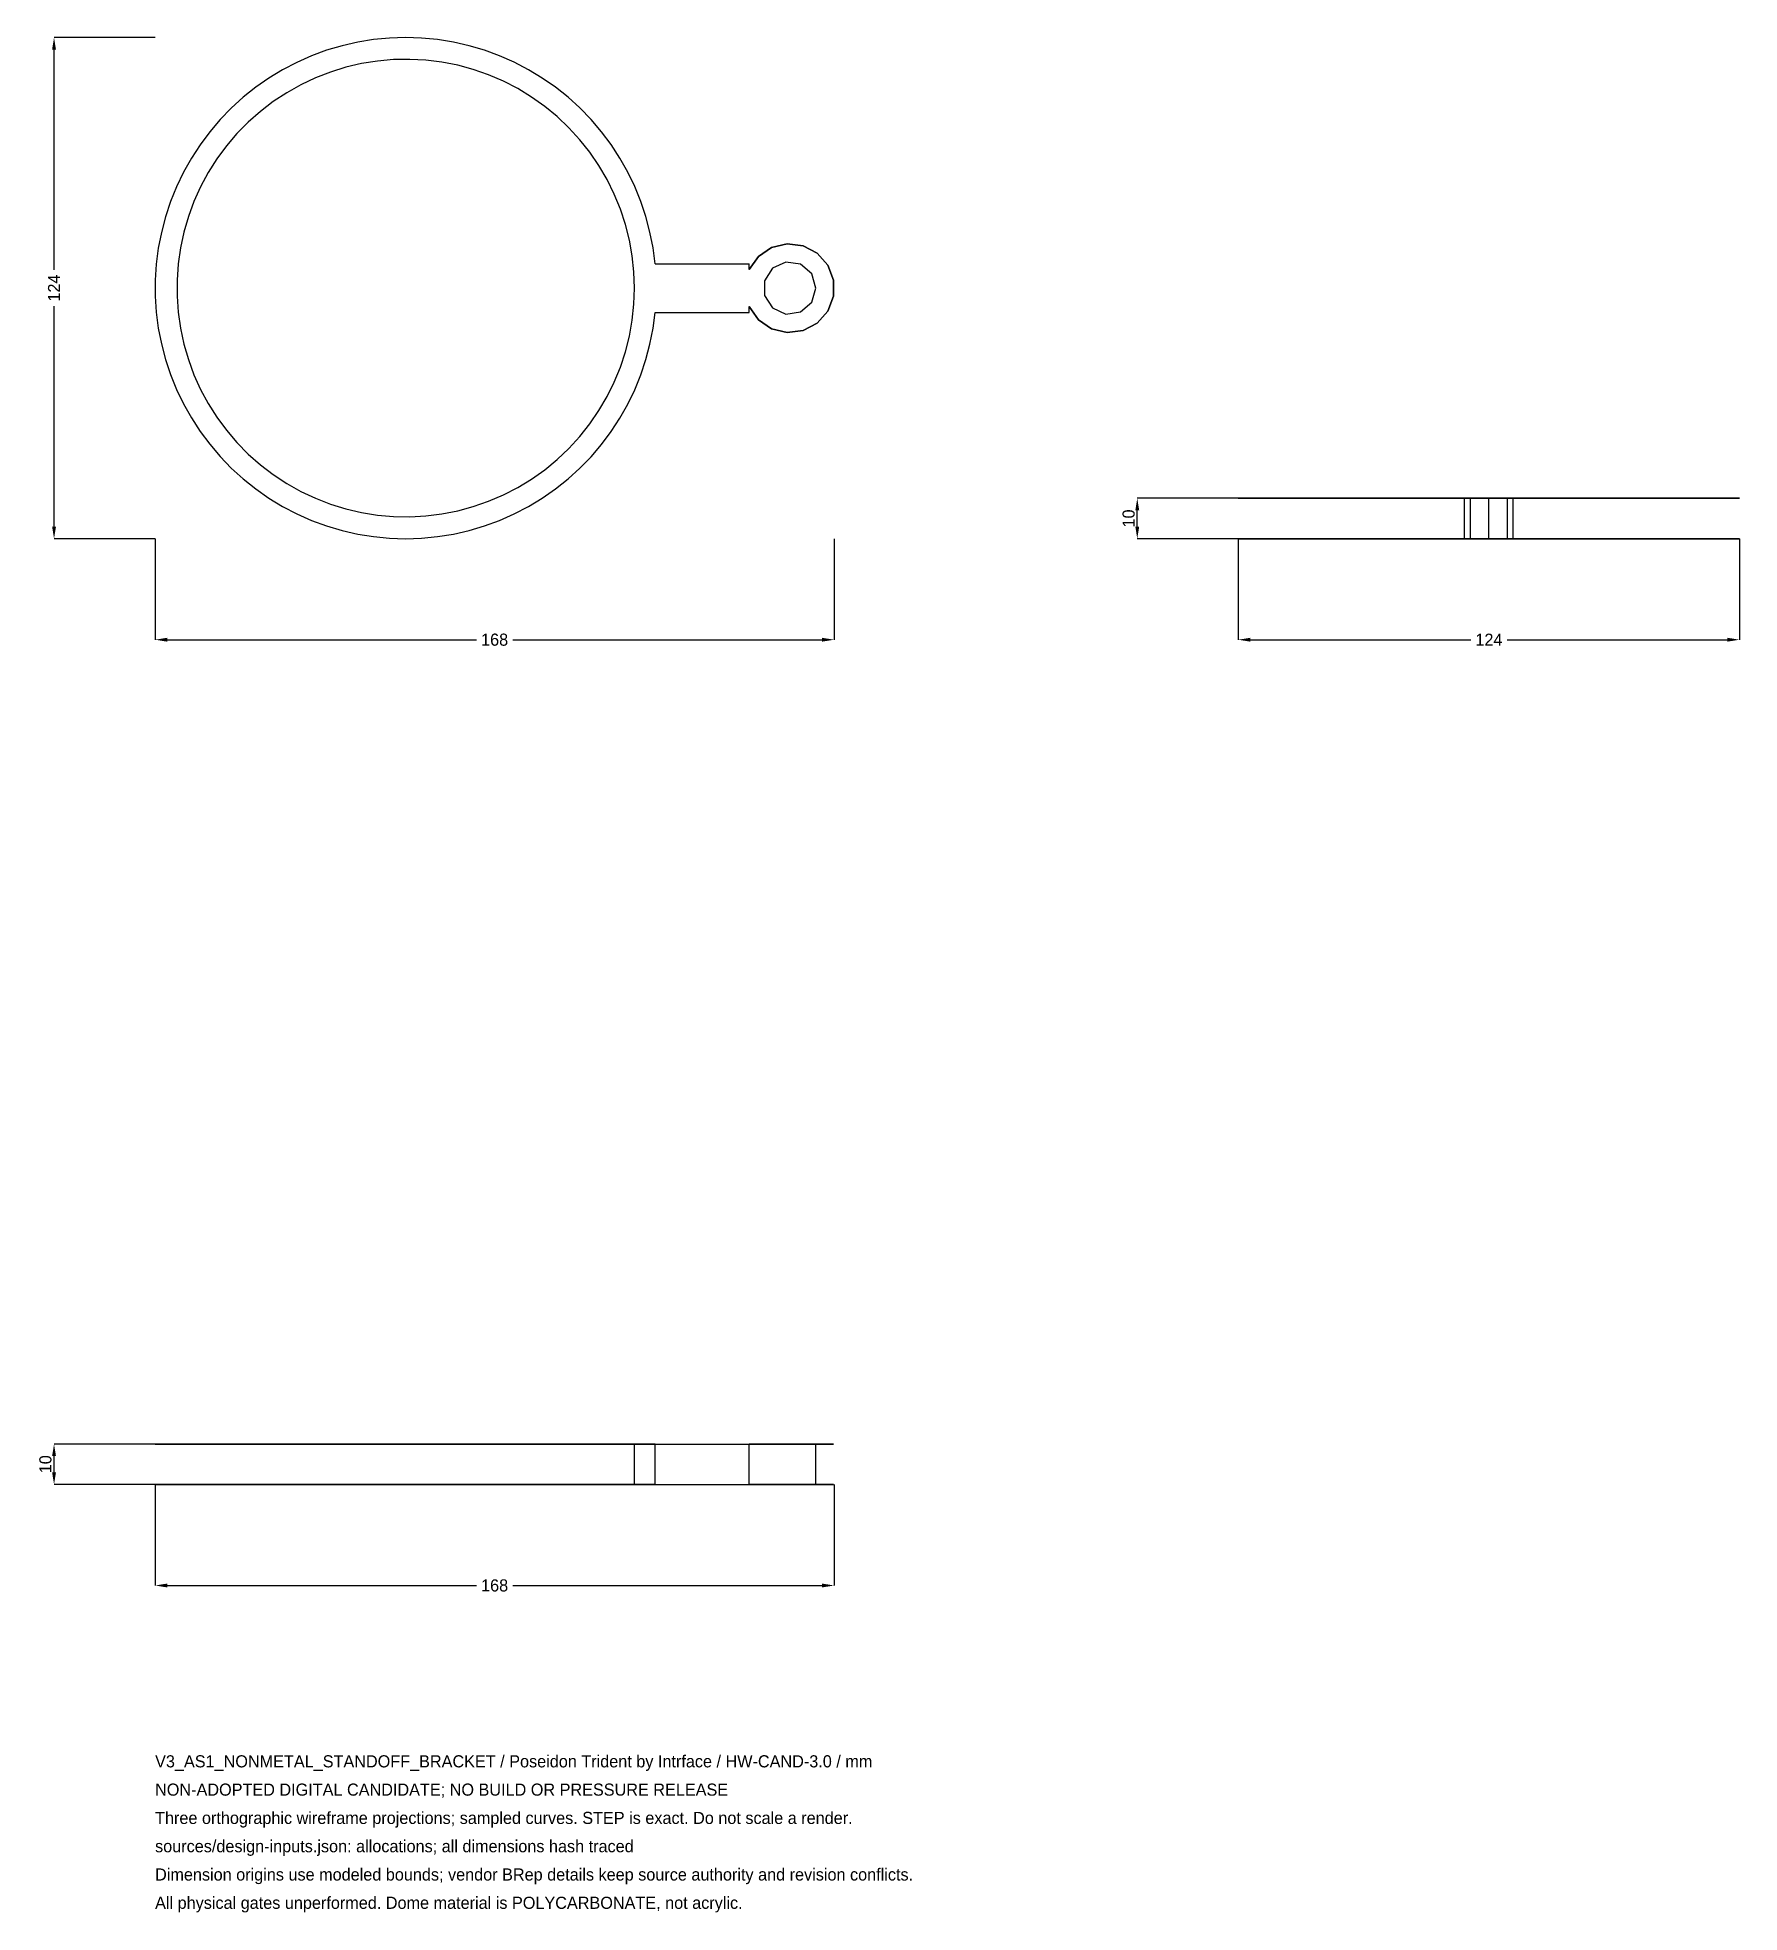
# Model space of a CAD drawing. Header units: millimetres. Extents: x -29 to 392, y -340 to 124.
import ezdxf

# ---------------------------------------------------------------- set-up
doc = ezdxf.new("R2010")
doc.units = ezdxf.units.MM
for name, color, linetype in [('DIMENSIONS', 7, 'Continuous'), ('NOTES', 7, 'Continuous'), ('XY_AFT', 7, 'Continuous'), ('XZ_SIDE', 7, 'Continuous'), ('YZ_SIDE', 7, 'Continuous')]:
    doc.layers.add(name, color=color, linetype=linetype)
doc.dimstyles.get("Standard").update_dxf_attribs({"dimtxt": 2.5, "dimasz": 2.5, "dimexe": 1.25, "dimexo": 0.625, "dimtad": 1, "dimcen": 2.5, "dimazin": 3, "dimtfac": 1, "dimtmove": 0, "dimatfit": 3})

# ---------------------------------------------------------------- blocks, each defined once
blk = doc.blocks.new('_CLOSEDFILLED')
at = {"color": 0, "linetype": 'BYBLOCK'}
blk.add_solid([(-1, 0.16), (0, 0), (-1, -0.16)], dxfattribs=at)
blk = doc.blocks.new('*D1')
for p, q in [((0, 0), (0, -25)), ((168, 0), (168, -25)), ((3, -25), (79.5, -25)), ((88.5, -25), (165, -25))]:
    blk.add_line(p, q)
at = {"layer": 'Defpoints'}
for p in [(0, 0), (168, 0), (0, -25)]:
    blk.add_point(p, dxfattribs=at)
at = {"layer": 'DIMENSIONS', "xscale": 3, "yscale": 3, "rotation": 180}
blk.add_blockref('_CLOSEDFILLED', (0, -25), dxfattribs=at)
at = {"layer": 'DIMENSIONS', "xscale": 3, "yscale": 3}
blk.add_blockref('_CLOSEDFILLED', (168, -25), dxfattribs=at)
at = {"layer": 'DIMENSIONS', "insert": (84, -25), "char_height": 3, "attachment_point": 5}
blk.add_mtext('168', dxfattribs=at)
blk = doc.blocks.new('*D2')
for p, q in [((0, 124), (-25, 124)), ((-25, 66.5), (-25, 121)), ((-25, 3), (-25, 57.5)), ((0, 0), (-25, 0))]:
    blk.add_line(p, q)
at = {"layer": 'Defpoints'}
for p in [(0, 124), (-25, 0), (0, 0)]:
    blk.add_point(p, dxfattribs=at)
at = {"layer": 'DIMENSIONS', "xscale": 3, "yscale": 3}
for p, rotation in [((-25, 124), 90), ((-25, 0), 270)]:
    blk.add_blockref('_CLOSEDFILLED', p, dxfattribs=dict(at, rotation=rotation))
at = {"layer": 'DIMENSIONS', "insert": (-25, 62), "char_height": 3, "attachment_point": 5, "rotation": 90}
blk.add_mtext('124', dxfattribs=at)
blk = doc.blocks.new('*D3')
for p, q in [((0, -234), (0, -259)), ((168, -234), (168, -259)), ((3, -259), (79.5, -259)), ((88.5, -259), (165, -259))]:
    blk.add_line(p, q)
at = {"layer": 'Defpoints'}
for p in [(0, -234), (168, -234), (0, -259)]:
    blk.add_point(p, dxfattribs=at)
at = {"layer": 'DIMENSIONS', "xscale": 3, "yscale": 3, "rotation": 180}
blk.add_blockref('_CLOSEDFILLED', (0, -259), dxfattribs=at)
at = {"layer": 'DIMENSIONS', "xscale": 3, "yscale": 3}
blk.add_blockref('_CLOSEDFILLED', (168, -259), dxfattribs=at)
at = {"layer": 'DIMENSIONS', "insert": (84, -259), "char_height": 3, "attachment_point": 5}
blk.add_mtext('168', dxfattribs=at)
blk = doc.blocks.new('*D4')
for p, q in [((0, -224), (-25, -224)), ((-25, -231), (-25, -227)), ((0, -234), (-25, -234))]:
    blk.add_line(p, q)
at = {"layer": 'Defpoints'}
for p in [(0, -224), (-25, -234), (0, -234)]:
    blk.add_point(p, dxfattribs=at)
at = {"layer": 'DIMENSIONS', "xscale": 3, "yscale": 3}
for p, rotation in [((-25, -224), 90), ((-25, -234), 270)]:
    blk.add_blockref('_CLOSEDFILLED', p, dxfattribs=dict(at, rotation=rotation))
at = {"layer": 'DIMENSIONS', "insert": (-27.125, -229), "char_height": 3, "attachment_point": 5, "rotation": 90}
blk.add_mtext('10', dxfattribs=at)
blk = doc.blocks.new('*D5')
for p, q in [((268, 0), (268, -25)), ((392, 0), (392, -25)), ((271, -25), (325.5, -25)), ((334.5, -25), (389, -25))]:
    blk.add_line(p, q)
at = {"layer": 'Defpoints'}
for p in [(268, 0), (392, 0), (268, -25)]:
    blk.add_point(p, dxfattribs=at)
at = {"layer": 'DIMENSIONS', "xscale": 3, "yscale": 3, "rotation": 180}
blk.add_blockref('_CLOSEDFILLED', (268, -25), dxfattribs=at)
at = {"layer": 'DIMENSIONS', "xscale": 3, "yscale": 3}
blk.add_blockref('_CLOSEDFILLED', (392, -25), dxfattribs=at)
at = {"layer": 'DIMENSIONS', "insert": (330, -25), "char_height": 3, "attachment_point": 5}
blk.add_mtext('124', dxfattribs=at)
blk = doc.blocks.new('*D6')
for p, q in [((268, 10), (243, 10)), ((243, 3), (243, 7)), ((268, 0), (243, 0))]:
    blk.add_line(p, q)
at = {"layer": 'Defpoints'}
for p in [(268, 10), (243, 0), (268, 0)]:
    blk.add_point(p, dxfattribs=at)
at = {"layer": 'DIMENSIONS', "xscale": 3, "yscale": 3}
for p, rotation in [((243, 10), 90), ((243, 0), 270)]:
    blk.add_blockref('_CLOSEDFILLED', p, dxfattribs=dict(at, rotation=rotation))
at = {"layer": 'DIMENSIONS', "insert": (240.875, 5), "char_height": 3, "attachment_point": 5, "rotation": 90}
blk.add_mtext('10', dxfattribs=at)

msp = doc.modelspace()

# ---------------------------------------------------------------- linework, layer by layer
at = {"layer": 'XY_AFT'}
for points in [[(123.709, 68), (123.1979, 71.9404), (122.4355, 75.84), (121.4249, 79.6827), (120.1702, 83.4528), (118.6766, 87.1348), (116.9502, 90.7136), (114.9982, 94.1744), (112.8284, 97.5031), (110.4499, 100.686), (107.8724, 103.71), (105.1065, 106.5627), (102.1635, 109.2323), (99.0556, 111.708), (95.7955, 113.9795), (92.3966, 116.0375), (88.8728, 117.8735), (85.2387, 119.4801), (81.5091, 120.8506), (77.6994, 121.9794), (73.8252, 122.8618), (69.9025, 123.4943), (65.9473, 123.8742), (61.9759, 124), (58.0045, 123.8711), (54.0496, 123.4881), (50.1274, 122.8526), (46.2539, 121.9672), (42.4451, 120.8354), (38.7166, 119.462), (35.0837, 117.8526), (31.5614, 116.0138), (28.164, 113.9531), (24.9057, 111.6791), (21.7997, 109.201), (18.8588, 106.5291), (16.0951, 103.6743), (13.52, 100.6483), (11.144, 97.4636), (8.9768, 94.1332), (7.0274, 90.6708), (5.3038, 87.0907), (3.8131, 83.4075), (2.5613, 79.6365), (1.5537, 75.7929), (0.7943, 71.8928), (0.2864, 67.952), (0.0318, 63.9867), (0.0318, 60.0133), (0.2864, 56.048), (0.7943, 52.1072), (1.5537, 48.2071), (2.5613, 44.3635), (3.8131, 40.5925), (5.3038, 36.9093), (7.0274, 33.3292), (8.9768, 29.8668), (11.144, 26.5364), (13.52, 23.3517), (16.0951, 20.3257), (18.8588, 17.4709), (21.7997, 14.799), (24.9057, 12.3209), (28.164, 10.0469), (31.5614, 7.9862), (35.0837, 6.1474), (38.7166, 4.538), (42.4451, 3.1646), (46.2539, 2.0328), (50.1274, 1.1474), (54.0496, 0.5119), (58.0045, 0.1289), (61.9759, 0), (65.9473, 0.1258), (69.9025, 0.5057), (73.8252, 1.1382), (77.6994, 2.0206), (81.5091, 3.1494), (85.2387, 4.5199), (88.8728, 6.1265), (92.3966, 7.9625), (95.7955, 10.0205), (99.0556, 12.292), (102.1635, 14.7677), (105.1065, 17.4373), (107.8724, 20.29), (110.4499, 23.314), (112.8284, 26.4969), (114.9982, 29.8256), (116.9502, 33.2864), (118.6766, 36.8652), (120.1702, 40.5472), (121.4249, 44.3173), (122.4355, 48.16), (123.1979, 52.0596), (123.709, 56)], [(123.709, 68), (123.1979, 71.9404), (122.4355, 75.84), (121.4249, 79.6827), (120.1702, 83.4528), (118.6766, 87.1348), (116.9502, 90.7136), (114.9982, 94.1744), (112.8284, 97.5031), (110.4499, 100.686), (107.8724, 103.71), (105.1065, 106.5627), (102.1635, 109.2323), (99.0556, 111.708), (95.7955, 113.9795), (92.3966, 116.0375), (88.8728, 117.8735), (85.2387, 119.4801), (81.5091, 120.8506), (77.6994, 121.9794), (73.8252, 122.8618), (69.9025, 123.4943), (65.9473, 123.8742), (61.9759, 124), (58.0045, 123.8711), (54.0496, 123.4881), (50.1274, 122.8526), (46.2539, 121.9672), (42.4451, 120.8354), (38.7166, 119.462), (35.0837, 117.8526), (31.5614, 116.0138), (28.164, 113.9531), (24.9057, 111.6791), (21.7997, 109.201), (18.8588, 106.5291), (16.0951, 103.6743), (13.52, 100.6483), (11.144, 97.4636), (8.9768, 94.1332), (7.0274, 90.6708), (5.3038, 87.0907), (3.8131, 83.4075), (2.5613, 79.6365), (1.5537, 75.7929), (0.7943, 71.8928), (0.2864, 67.952), (0.0318, 63.9867), (0.0318, 60.0133), (0.2864, 56.048), (0.7943, 52.1072), (1.5537, 48.2071), (2.5613, 44.3635), (3.8131, 40.5925), (5.3038, 36.9093), (7.0274, 33.3292), (8.9768, 29.8668), (11.144, 26.5364), (13.52, 23.3517), (16.0951, 20.3257), (18.8588, 17.4709), (21.7997, 14.799), (24.9057, 12.3209), (28.164, 10.0469), (31.5614, 7.9862), (35.0837, 6.1474), (38.7166, 4.538), (42.4451, 3.1646), (46.2539, 2.0328), (50.1274, 1.1474), (54.0496, 0.5119), (58.0045, 0.1289), (61.9759, 0), (65.9473, 0.1258), (69.9025, 0.5057), (73.8252, 1.1382), (77.6994, 2.0206), (81.5091, 3.1494), (85.2387, 4.5199), (88.8728, 6.1265), (92.3966, 7.9625), (95.7955, 10.0205), (99.0556, 12.292), (102.1635, 14.7677), (105.1065, 17.4373), (107.8724, 20.29), (110.4499, 23.314), (112.8284, 26.4969), (114.9982, 29.8256), (116.9502, 33.2864), (118.6766, 36.8652), (120.1702, 40.5472), (121.4249, 44.3173), (122.4355, 48.16), (123.1979, 52.0596), (123.709, 56)], [(118.6, 62), (118.459, 65.9925), (118.0367, 69.9651), (117.3353, 73.8981), (116.3582, 77.7717), (115.1103, 81.5668), (113.5978, 85.2644), (111.8282, 88.8461), (109.8104, 92.2941), (107.5544, 95.5911), (105.0714, 98.7208), (102.3739, 101.6675), (99.4752, 104.4166), (96.3898, 106.9544), (93.1331, 109.2683), (89.7213, 111.3466), (86.1714, 113.1791), (82.5011, 114.7567), (78.7286, 116.0714), (74.8728, 117.1167), (70.9528, 117.8874), (66.9883, 118.3798), (62.9989, 118.5912), (59.0045, 118.5207), (55.0251, 118.1686), (51.0804, 117.5367), (47.1901, 116.6281), (43.3736, 115.4473), (39.6498, 114.0003), (36.0375, 112.2942), (32.5544, 110.3376), (29.2181, 108.1401), (26.0451, 105.7128), (23.0512, 103.0676), (20.2514, 100.2179), (17.6595, 97.1778), (15.2885, 93.9625), (13.1503, 90.5879), (11.2554, 87.0709), (9.6134, 83.4289), (8.2323, 79.6803), (7.1191, 75.8435), (6.2793, 71.9378), (5.7171, 67.9825), (5.4353, 63.9975), (5.4353, 60.0025), (5.7171, 56.0175), (6.2793, 52.0622), (7.1191, 48.1565), (8.2323, 44.3197), (9.6134, 40.5711), (11.2554, 36.9291), (13.1503, 33.4121), (15.2885, 30.0375), (17.6595, 26.8222), (20.2514, 23.7821), (23.0512, 20.9324), (26.0451, 18.2872), (29.2181, 15.8599), (32.5544, 13.6624), (36.0375, 11.7058), (39.6498, 9.9997), (43.3736, 8.5527), (47.1901, 7.3719), (51.0804, 6.4633), (55.0251, 5.8314), (59.0045, 5.4793), (62.9989, 5.4088), (66.9883, 5.6202), (70.9528, 6.1126), (74.8728, 6.8833), (78.7286, 7.9286), (82.5011, 9.2433), (86.1714, 10.8209), (89.7213, 12.6534), (93.1331, 14.7317), (96.3898, 17.0456), (99.4752, 19.5834), (102.3739, 22.3325), (105.0714, 25.2792), (107.5544, 28.4089), (109.8104, 31.7059), (111.8282, 35.1539), (113.5978, 38.7356), (115.1103, 42.4332), (116.3582, 46.2283), (117.3353, 50.1019), (118.0367, 54.0349), (118.459, 58.0075), (118.6, 62)], [(118.6, 62), (118.459, 65.9925), (118.0367, 69.9651), (117.3353, 73.8981), (116.3582, 77.7717), (115.1103, 81.5668), (113.5978, 85.2644), (111.8282, 88.8461), (109.8104, 92.2941), (107.5544, 95.5911), (105.0714, 98.7208), (102.3739, 101.6675), (99.4752, 104.4166), (96.3898, 106.9544), (93.1331, 109.2683), (89.7213, 111.3466), (86.1714, 113.1791), (82.5011, 114.7567), (78.7286, 116.0714), (74.8728, 117.1167), (70.9528, 117.8874), (66.9883, 118.3798), (62.9989, 118.5912), (59.0045, 118.5207), (55.0251, 118.1686), (51.0804, 117.5367), (47.1901, 116.6281), (43.3736, 115.4473), (39.6498, 114.0003), (36.0375, 112.2942), (32.5544, 110.3376), (29.2181, 108.1401), (26.0451, 105.7128), (23.0512, 103.0676), (20.2514, 100.2179), (17.6595, 97.1778), (15.2885, 93.9625), (13.1503, 90.5879), (11.2554, 87.0709), (9.6134, 83.4289), (8.2323, 79.6803), (7.1191, 75.8435), (6.2793, 71.9378), (5.7171, 67.9825), (5.4353, 63.9975), (5.4353, 60.0025), (5.7171, 56.0175), (6.2793, 52.0622), (7.1191, 48.1565), (8.2323, 44.3197), (9.6134, 40.5711), (11.2554, 36.9291), (13.1503, 33.4121), (15.2885, 30.0375), (17.6595, 26.8222), (20.2514, 23.7821), (23.0512, 20.9324), (26.0451, 18.2872), (29.2181, 15.8599), (32.5544, 13.6624), (36.0375, 11.7058), (39.6498, 9.9997), (43.3736, 8.5527), (47.1901, 7.3719), (51.0804, 6.4633), (55.0251, 5.8314), (59.0045, 5.4793), (62.9989, 5.4088), (66.9883, 5.6202), (70.9528, 6.1126), (74.8728, 6.8833), (78.7286, 7.9286), (82.5011, 9.2433), (86.1714, 10.8209), (89.7213, 12.6534), (93.1331, 14.7317), (96.3898, 17.0456), (99.4752, 19.5834), (102.3739, 22.3325), (105.0714, 25.2792), (107.5544, 28.4089), (109.8104, 31.7059), (111.8282, 35.1539), (113.5978, 38.7356), (115.1103, 42.4332), (116.3582, 46.2283), (117.3353, 50.1019), (118.0367, 54.0349), (118.459, 58.0075), (118.6, 62)], [(147, 66.5826), (149.2678, 69.8238), (152.5355, 72.0533), (156.3806, 72.9825), (160.3058, 72.4915), (163.8035, 70.6436), (166.4213, 67.6779), (167.8207, 63.9779), (167.8207, 60.0221), (166.4213, 56.3221), (163.8035, 53.3564), (160.3058, 51.5085), (156.3806, 51.0175), (152.5355, 51.9467), (149.2678, 54.1762), (147, 57.4174)], [(147, 57.4174), (149.2678, 54.1762), (152.5355, 51.9467), (156.3806, 51.0175), (160.3058, 51.5085), (163.8035, 53.3564), (166.4213, 56.3221), (167.8207, 60.0221), (167.8207, 63.9779), (166.4213, 67.6779), (163.8035, 70.6436), (160.3058, 72.4915), (156.3806, 72.9825), (152.5355, 72.0533), (149.2678, 69.8238), (147, 66.5826)], [(123.709, 68), (147, 68)], [(123.709, 68), (147, 68)], [(147, 66.5826), (147, 68)], [(147, 66.5826), (147, 68)], [(163.5, 62), (162.4681, 65.5142), (159.7002, 67.9126), (156.075, 68.4338), (152.7434, 66.9124), (150.7633, 63.8313), (150.7633, 60.1687), (152.7434, 57.0876), (156.075, 55.5662), (159.7002, 56.0874), (162.4681, 58.4858), (163.5, 62)], [(163.5, 62), (162.4681, 65.5142), (159.7002, 67.9126), (156.075, 68.4338), (152.7434, 66.9124), (150.7633, 63.8313), (150.7633, 60.1687), (152.7434, 57.0876), (156.075, 55.5662), (159.7002, 56.0874), (162.4681, 58.4858), (163.5, 62)], [(123.709, 56), (147, 56)], [(123.709, 56), (147, 56)], [(147, 56), (147, 57.4174)], [(147, 56), (147, 57.4174)]]:
    msp.add_lwpolyline(points, dxfattribs=at)
at = {"layer": 'XZ_SIDE'}
for points in [[(123.709, -224), (123.1979, -224), (122.4355, -224), (121.4249, -224), (120.1702, -224), (118.6766, -224), (116.9502, -224), (114.9982, -224), (112.8284, -224), (110.4499, -224), (107.8724, -224), (105.1065, -224), (102.1635, -224), (99.0556, -224), (95.7955, -224), (92.3966, -224), (88.8728, -224), (85.2387, -224), (81.5091, -224), (77.6994, -224), (73.8252, -224), (69.9025, -224), (65.9473, -224), (61.9759, -224), (58.0045, -224), (54.0496, -224), (50.1274, -224), (46.2539, -224), (42.4451, -224), (38.7166, -224), (35.0837, -224), (31.5614, -224), (28.164, -224), (24.9057, -224), (21.7997, -224), (18.8588, -224), (16.0951, -224), (13.52, -224), (11.144, -224), (8.9768, -224), (7.0274, -224), (5.3038, -224), (3.8131, -224), (2.5613, -224), (1.5537, -224), (0.7943, -224), (0.2864, -224), (0.0318, -224), (0.0318, -224), (0.2864, -224), (0.7943, -224), (1.5537, -224), (2.5613, -224), (3.8131, -224), (5.3038, -224), (7.0274, -224), (8.9768, -224), (11.144, -224), (13.52, -224), (16.0951, -224), (18.8588, -224), (21.7997, -224), (24.9057, -224), (28.164, -224), (31.5614, -224), (35.0837, -224), (38.7166, -224), (42.4451, -224), (46.2539, -224), (50.1274, -224), (54.0496, -224), (58.0045, -224), (61.9759, -224), (65.9473, -224), (69.9025, -224), (73.8252, -224), (77.6994, -224), (81.5091, -224), (85.2387, -224), (88.8728, -224), (92.3966, -224), (95.7955, -224), (99.0556, -224), (102.1635, -224), (105.1065, -224), (107.8724, -224), (110.4499, -224), (112.8284, -224), (114.9982, -224), (116.9502, -224), (118.6766, -224), (120.1702, -224), (121.4249, -224), (122.4355, -224), (123.1979, -224), (123.709, -224)], [(118.6, -224), (118.459, -224), (118.0367, -224), (117.3353, -224), (116.3582, -224), (115.1103, -224), (113.5978, -224), (111.8282, -224), (109.8104, -224), (107.5544, -224), (105.0714, -224), (102.3739, -224), (99.4752, -224), (96.3898, -224), (93.1331, -224), (89.7213, -224), (86.1714, -224), (82.5011, -224), (78.7286, -224), (74.8728, -224), (70.9528, -224), (66.9883, -224), (62.9989, -224), (59.0045, -224), (55.0251, -224), (51.0804, -224), (47.1901, -224), (43.3736, -224), (39.6498, -224), (36.0375, -224), (32.5544, -224), (29.2181, -224), (26.0451, -224), (23.0512, -224), (20.2514, -224), (17.6595, -224), (15.2885, -224), (13.1503, -224), (11.2554, -224), (9.6134, -224), (8.2323, -224), (7.1191, -224), (6.2793, -224), (5.7171, -224), (5.4353, -224), (5.4353, -224), (5.7171, -224), (6.2793, -224), (7.1191, -224), (8.2323, -224), (9.6134, -224), (11.2554, -224), (13.1503, -224), (15.2885, -224), (17.6595, -224), (20.2514, -224), (23.0512, -224), (26.0451, -224), (29.2181, -224), (32.5544, -224), (36.0375, -224), (39.6498, -224), (43.3736, -224), (47.1901, -224), (51.0804, -224), (55.0251, -224), (59.0045, -224), (62.9989, -224), (66.9883, -224), (70.9528, -224), (74.8728, -224), (78.7286, -224), (82.5011, -224), (86.1714, -224), (89.7213, -224), (93.1331, -224), (96.3898, -224), (99.4752, -224), (102.3739, -224), (105.0714, -224), (107.5544, -224), (109.8104, -224), (111.8282, -224), (113.5978, -224), (115.1103, -224), (116.3582, -224), (117.3353, -224), (118.0367, -224), (118.459, -224), (118.6, -224)], [(118.6, -234), (118.6, -224)], [(123.709, -224), (147, -224)], [(123.709, -234), (123.709, -224)], [(123.709, -224), (147, -224)], [(123.709, -234), (123.709, -224)], [(147, -234), (147, -224)], [(147, -234), (147, -224)], [(147, -234), (147, -224)], [(147, -234), (147, -224)], [(147, -224), (149.2678, -224), (152.5355, -224), (156.3806, -224), (160.3058, -224), (163.8035, -224), (166.4213, -224), (167.8207, -224), (167.8207, -224), (166.4213, -224), (163.8035, -224), (160.3058, -224), (156.3806, -224), (152.5355, -224), (149.2678, -224), (147, -224)], [(163.5, -224), (162.4681, -224), (159.7002, -224), (156.075, -224), (152.7434, -224), (150.7633, -224), (150.7633, -224), (152.7434, -224), (156.075, -224), (159.7002, -224), (162.4681, -224), (163.5, -224)], [(163.5, -234), (163.5, -224)], [(123.709, -234), (123.1979, -234), (122.4355, -234), (121.4249, -234), (120.1702, -234), (118.6766, -234), (116.9502, -234), (114.9982, -234), (112.8284, -234), (110.4499, -234), (107.8724, -234), (105.1065, -234), (102.1635, -234), (99.0556, -234), (95.7955, -234), (92.3966, -234), (88.8728, -234), (85.2387, -234), (81.5091, -234), (77.6994, -234), (73.8252, -234), (69.9025, -234), (65.9473, -234), (61.9759, -234), (58.0045, -234), (54.0496, -234), (50.1274, -234), (46.2539, -234), (42.4451, -234), (38.7166, -234), (35.0837, -234), (31.5614, -234), (28.164, -234), (24.9057, -234), (21.7997, -234), (18.8588, -234), (16.0951, -234), (13.52, -234), (11.144, -234), (8.9768, -234), (7.0274, -234), (5.3038, -234), (3.8131, -234), (2.5613, -234), (1.5537, -234), (0.7943, -234), (0.2864, -234), (0.0318, -234), (0.0318, -234), (0.2864, -234), (0.7943, -234), (1.5537, -234), (2.5613, -234), (3.8131, -234), (5.3038, -234), (7.0274, -234), (8.9768, -234), (11.144, -234), (13.52, -234), (16.0951, -234), (18.8588, -234), (21.7997, -234), (24.9057, -234), (28.164, -234), (31.5614, -234), (35.0837, -234), (38.7166, -234), (42.4451, -234), (46.2539, -234), (50.1274, -234), (54.0496, -234), (58.0045, -234), (61.9759, -234), (65.9473, -234), (69.9025, -234), (73.8252, -234), (77.6994, -234), (81.5091, -234), (85.2387, -234), (88.8728, -234), (92.3966, -234), (95.7955, -234), (99.0556, -234), (102.1635, -234), (105.1065, -234), (107.8724, -234), (110.4499, -234), (112.8284, -234), (114.9982, -234), (116.9502, -234), (118.6766, -234), (120.1702, -234), (121.4249, -234), (122.4355, -234), (123.1979, -234), (123.709, -234)], [(118.6, -234), (118.459, -234), (118.0367, -234), (117.3353, -234), (116.3582, -234), (115.1103, -234), (113.5978, -234), (111.8282, -234), (109.8104, -234), (107.5544, -234), (105.0714, -234), (102.3739, -234), (99.4752, -234), (96.3898, -234), (93.1331, -234), (89.7213, -234), (86.1714, -234), (82.5011, -234), (78.7286, -234), (74.8728, -234), (70.9528, -234), (66.9883, -234), (62.9989, -234), (59.0045, -234), (55.0251, -234), (51.0804, -234), (47.1901, -234), (43.3736, -234), (39.6498, -234), (36.0375, -234), (32.5544, -234), (29.2181, -234), (26.0451, -234), (23.0512, -234), (20.2514, -234), (17.6595, -234), (15.2885, -234), (13.1503, -234), (11.2554, -234), (9.6134, -234), (8.2323, -234), (7.1191, -234), (6.2793, -234), (5.7171, -234), (5.4353, -234), (5.4353, -234), (5.7171, -234), (6.2793, -234), (7.1191, -234), (8.2323, -234), (9.6134, -234), (11.2554, -234), (13.1503, -234), (15.2885, -234), (17.6595, -234), (20.2514, -234), (23.0512, -234), (26.0451, -234), (29.2181, -234), (32.5544, -234), (36.0375, -234), (39.6498, -234), (43.3736, -234), (47.1901, -234), (51.0804, -234), (55.0251, -234), (59.0045, -234), (62.9989, -234), (66.9883, -234), (70.9528, -234), (74.8728, -234), (78.7286, -234), (82.5011, -234), (86.1714, -234), (89.7213, -234), (93.1331, -234), (96.3898, -234), (99.4752, -234), (102.3739, -234), (105.0714, -234), (107.5544, -234), (109.8104, -234), (111.8282, -234), (113.5978, -234), (115.1103, -234), (116.3582, -234), (117.3353, -234), (118.0367, -234), (118.459, -234), (118.6, -234)], [(123.709, -234), (147, -234)], [(123.709, -234), (147, -234)], [(147, -234), (149.2678, -234), (152.5355, -234), (156.3806, -234), (160.3058, -234), (163.8035, -234), (166.4213, -234), (167.8207, -234), (167.8207, -234), (166.4213, -234), (163.8035, -234), (160.3058, -234), (156.3806, -234), (152.5355, -234), (149.2678, -234), (147, -234)], [(163.5, -234), (162.4681, -234), (159.7002, -234), (156.075, -234), (152.7434, -234), (150.7633, -234), (150.7633, -234), (152.7434, -234), (156.075, -234), (159.7002, -234), (162.4681, -234), (163.5, -234)]]:
    msp.add_lwpolyline(points, dxfattribs=at)
at = {"layer": 'YZ_SIDE'}
for points in [[(336, 10), (339.9404, 10), (343.84, 10), (347.6827, 10), (351.4528, 10), (355.1348, 10), (358.7136, 10), (362.1744, 10), (365.5031, 10), (368.686, 10), (371.71, 10), (374.5627, 10), (377.2323, 10), (379.708, 10), (381.9795, 10), (384.0375, 10), (385.8735, 10), (387.4801, 10), (388.8506, 10), (389.9794, 10), (390.8618, 10), (391.4943, 10), (391.8742, 10), (392, 10), (391.8711, 10), (391.4881, 10), (390.8526, 10), (389.9672, 10), (388.8354, 10), (387.462, 10), (385.8526, 10), (384.0138, 10), (381.9531, 10), (379.6791, 10), (377.201, 10), (374.5291, 10), (371.6743, 10), (368.6483, 10), (365.4636, 10), (362.1332, 10), (358.6708, 10), (355.0907, 10), (351.4075, 10), (347.6365, 10), (343.7929, 10), (339.8928, 10), (335.952, 10), (331.9867, 10), (328.0133, 10), (324.048, 10), (320.1072, 10), (316.2071, 10), (312.3635, 10), (308.5925, 10), (304.9093, 10), (301.3292, 10), (297.8668, 10), (294.5364, 10), (291.3517, 10), (288.3257, 10), (285.4709, 10), (282.799, 10), (280.3209, 10), (278.0469, 10), (275.9862, 10), (274.1474, 10), (272.538, 10), (271.1646, 10), (270.0328, 10), (269.1474, 10), (268.5119, 10), (268.1289, 10), (268, 10), (268.1258, 10), (268.5057, 10), (269.1382, 10), (270.0206, 10), (271.1494, 10), (272.5199, 10), (274.1265, 10), (275.9625, 10), (278.0205, 10), (280.292, 10), (282.7677, 10), (285.4373, 10), (288.29, 10), (291.314, 10), (294.4969, 10), (297.8256, 10), (301.2864, 10), (304.8652, 10), (308.5472, 10), (312.3173, 10), (316.16, 10), (320.0596, 10), (324, 10)], [(330, 10), (333.9925, 10), (337.9651, 10), (341.8981, 10), (345.7717, 10), (349.5668, 10), (353.2644, 10), (356.8461, 10), (360.2941, 10), (363.5911, 10), (366.7208, 10), (369.6675, 10), (372.4166, 10), (374.9544, 10), (377.2683, 10), (379.3466, 10), (381.1791, 10), (382.7567, 10), (384.0714, 10), (385.1167, 10), (385.8874, 10), (386.3798, 10), (386.5912, 10), (386.5207, 10), (386.1686, 10), (385.5367, 10), (384.6281, 10), (383.4473, 10), (382.0003, 10), (380.2942, 10), (378.3376, 10), (376.1401, 10), (373.7128, 10), (371.0676, 10), (368.2179, 10), (365.1778, 10), (361.9625, 10), (358.5879, 10), (355.0709, 10), (351.4289, 10), (347.6803, 10), (343.8435, 10), (339.9378, 10), (335.9825, 10), (331.9975, 10), (328.0025, 10), (324.0175, 10), (320.0622, 10), (316.1565, 10), (312.3197, 10), (308.5711, 10), (304.9291, 10), (301.4121, 10), (298.0375, 10), (294.8222, 10), (291.7821, 10), (288.9324, 10), (286.2872, 10), (283.8599, 10), (281.6624, 10), (279.7058, 10), (277.9997, 10), (276.5527, 10), (275.3719, 10), (274.4633, 10), (273.8314, 10), (273.4793, 10), (273.4088, 10), (273.6202, 10), (274.1126, 10), (274.8833, 10), (275.9286, 10), (277.2433, 10), (278.8209, 10), (280.6534, 10), (282.7317, 10), (285.0456, 10), (287.5834, 10), (290.3325, 10), (293.2792, 10), (296.4089, 10), (299.7059, 10), (303.1539, 10), (306.7356, 10), (310.4332, 10), (314.2283, 10), (318.1019, 10), (322.0349, 10), (326.0075, 10), (330, 10)], [(325.4174, 10), (322.1762, 10), (319.9467, 10), (319.0175, 10), (319.5085, 10), (321.3564, 10), (324.3221, 10), (328.0221, 10), (331.9779, 10), (335.6779, 10), (338.6436, 10), (340.4915, 10), (340.9825, 10), (340.0533, 10), (337.8238, 10), (334.5826, 10)], [(330, 10), (333.5142, 10), (335.9126, 10), (336.4338, 10), (334.9124, 10), (331.8313, 10), (328.1687, 10), (325.0876, 10), (323.5662, 10), (324.0874, 10), (326.4858, 10), (330, 10)], [(324, 10), (325.4174, 10)], [(324, 0), (324, 10)], [(324, 0), (324, 10)], [(325.4174, 0), (325.4174, 10)], [(330, 0), (330, 10)], [(330, 0), (330, 10)], [(334.5826, 10), (336, 10)], [(334.5826, 0), (334.5826, 10)], [(336, 0), (336, 10)], [(336, 0), (336, 10)], [(336, 0), (339.9404, 0), (343.84, 0), (347.6827, 0), (351.4528, 0), (355.1348, 0), (358.7136, 0), (362.1744, 0), (365.5031, 0), (368.686, 0), (371.71, 0), (374.5627, 0), (377.2323, 0), (379.708, 0), (381.9795, 0), (384.0375, 0), (385.8735, 0), (387.4801, 0), (388.8506, 0), (389.9794, 0), (390.8618, 0), (391.4943, 0), (391.8742, 0), (392, 0), (391.8711, 0), (391.4881, 0), (390.8526, 0), (389.9672, 0), (388.8354, 0), (387.462, 0), (385.8526, 0), (384.0138, 0), (381.9531, 0), (379.6791, 0), (377.201, 0), (374.5291, 0), (371.6743, 0), (368.6483, 0), (365.4636, 0), (362.1332, 0), (358.6708, 0), (355.0907, 0), (351.4075, 0), (347.6365, 0), (343.7929, 0), (339.8928, 0), (335.952, 0), (331.9867, 0), (328.0133, 0), (324.048, 0), (320.1072, 0), (316.2071, 0), (312.3635, 0), (308.5925, 0), (304.9093, 0), (301.3292, 0), (297.8668, 0), (294.5364, 0), (291.3517, 0), (288.3257, 0), (285.4709, 0), (282.799, 0), (280.3209, 0), (278.0469, 0), (275.9862, 0), (274.1474, 0), (272.538, 0), (271.1646, 0), (270.0328, 0), (269.1474, 0), (268.5119, 0), (268.1289, 0), (268, 0), (268.1258, 0), (268.5057, 0), (269.1382, 0), (270.0206, 0), (271.1494, 0), (272.5199, 0), (274.1265, 0), (275.9625, 0), (278.0205, 0), (280.292, 0), (282.7677, 0), (285.4373, 0), (288.29, 0), (291.314, 0), (294.4969, 0), (297.8256, 0), (301.2864, 0), (304.8652, 0), (308.5472, 0), (312.3173, 0), (316.16, 0), (320.0596, 0), (324, 0)], [(330, 0), (333.9925, 0), (337.9651, 0), (341.8981, 0), (345.7717, 0), (349.5668, 0), (353.2644, 0), (356.8461, 0), (360.2941, 0), (363.5911, 0), (366.7208, 0), (369.6675, 0), (372.4166, 0), (374.9544, 0), (377.2683, 0), (379.3466, 0), (381.1791, 0), (382.7567, 0), (384.0714, 0), (385.1167, 0), (385.8874, 0), (386.3798, 0), (386.5912, 0), (386.5207, 0), (386.1686, 0), (385.5367, 0), (384.6281, 0), (383.4473, 0), (382.0003, 0), (380.2942, 0), (378.3376, 0), (376.1401, 0), (373.7128, 0), (371.0676, 0), (368.2179, 0), (365.1778, 0), (361.9625, 0), (358.5879, 0), (355.0709, 0), (351.4289, 0), (347.6803, 0), (343.8435, 0), (339.9378, 0), (335.9825, 0), (331.9975, 0), (328.0025, 0), (324.0175, 0), (320.0622, 0), (316.1565, 0), (312.3197, 0), (308.5711, 0), (304.9291, 0), (301.4121, 0), (298.0375, 0), (294.8222, 0), (291.7821, 0), (288.9324, 0), (286.2872, 0), (283.8599, 0), (281.6624, 0), (279.7058, 0), (277.9997, 0), (276.5527, 0), (275.3719, 0), (274.4633, 0), (273.8314, 0), (273.4793, 0), (273.4088, 0), (273.6202, 0), (274.1126, 0), (274.8833, 0), (275.9286, 0), (277.2433, 0), (278.8209, 0), (280.6534, 0), (282.7317, 0), (285.0456, 0), (287.5834, 0), (290.3325, 0), (293.2792, 0), (296.4089, 0), (299.7059, 0), (303.1539, 0), (306.7356, 0), (310.4332, 0), (314.2283, 0), (318.1019, 0), (322.0349, 0), (326.0075, 0), (330, 0)], [(334.5826, 0), (337.8238, 0), (340.0533, 0), (340.9825, 0), (340.4915, 0), (338.6436, 0), (335.6779, 0), (331.9779, 0), (328.0221, 0), (324.3221, 0), (321.3564, 0), (319.5085, 0), (319.0175, 0), (319.9467, 0), (322.1762, 0), (325.4174, 0)], [(330, 0), (333.5142, 0), (335.9126, 0), (336.4338, 0), (334.9124, 0), (331.8313, 0), (328.1687, 0), (325.0876, 0), (323.5662, 0), (324.0874, 0), (326.4858, 0), (330, 0)], [(324, 0), (325.4174, 0)], [(334.5826, 0), (336, 0)]]:
    msp.add_lwpolyline(points, dxfattribs=at)

# ---------------------------------------------------------------- texts
at = {"layer": 'NOTES'}
for s, p in [('V3_AS1_NONMETAL_STANDOFF_BRACKET / Poseidon Trident by Intrface / HW-CAND-3.0 / mm', (0, -304)), ('NON-ADOPTED DIGITAL CANDIDATE; NO BUILD OR PRESSURE RELEASE', (0, -311)), ('Three orthographic wireframe projections; sampled curves. STEP is exact. Do not scale a render.', (0, -318)), ('sources/design-inputs.json: allocations; all dimensions hash traced', (0, -325)), ('Dimension origins use modeled bounds; vendor BRep details keep source authority and revision conflicts.', (0, -332)), ('All physical gates unperformed. Dome material is POLYCARBONATE, not acrylic.', (0, -339))]:
    msp.add_text(s, height=3, dxfattribs=at).set_placement(p)

# ---------------------------------------------------------------- dimensions: what is measured, and where the dimension line sits
at = {"layer": 'DIMENSIONS'}
for base, p1, p2, picture, middle in [((-25, 0), (0, 0), (0, 124), '*D2', (-25, 62)), ((243, 0), (268, 0), (268, 10), '*D6', (240.875, 5)), ((-25, -234), (0, -234), (0, -224), '*D4', (-27.125, -229))]:
    dim = msp.add_linear_dim(base=base, p1=p1, p2=p2, angle=90, dimstyle='Standard', override={"dimtxt": 3, "dimasz": 3, "dimdec": 3}, dxfattribs=at)
    dim.commit()
    dim.dimension.update_dxf_attribs({"geometry": picture, "text_midpoint": middle})
for base, p1, p2, picture, middle in [((0, -25), (0, 0), (168, 0), '*D1', (84, -25)), ((268, -25), (268, 0), (392, 0), '*D5', (330, -25)), ((0, -259), (0, -234), (168, -234), '*D3', (84, -259))]:
    dim = msp.add_linear_dim(base=base, p1=p1, p2=p2, dimstyle='Standard', override={"dimtxt": 3, "dimasz": 3, "dimdec": 3}, dxfattribs=at)
    dim.commit()
    dim.dimension.update_dxf_attribs({"geometry": picture, "text_midpoint": middle})

doc.saveas('drawing.dxf')
